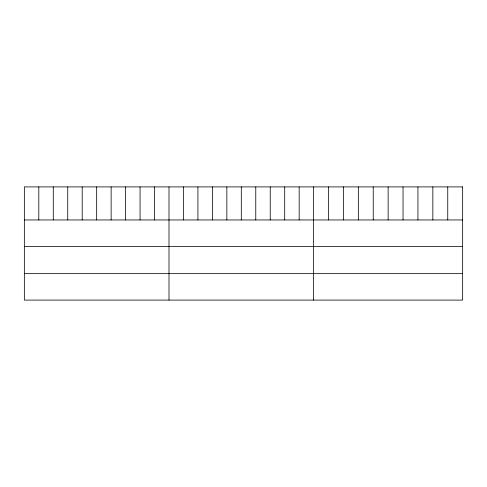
<?xml version="1.0" encoding="UTF-8"?>
<svg xmlns="http://www.w3.org/2000/svg" width="487" height="487" viewBox="0 0 487 487"><rect width="100%" height="100%" fill="white"/><g stroke="black" fill="none" stroke-linecap="round" stroke-linejoin="round"><path stroke-width="0.73" d="M24.35 219.954L462.65 219.954M24.35 246.398L462.65 246.398M24.35 273.645L462.65 273.645M447.748 186.905L447.748 219.954M432.846 186.905L432.846 219.954M417.943 186.905L417.943 219.954M403.041 186.905L403.041 219.954M388.139 186.905L388.139 219.954M373.237 186.905L373.237 219.954M358.335 186.905L358.335 219.954M343.432 186.905L343.432 219.954M328.53 186.905L328.53 219.954M313.628 186.905L313.628 300.095M299.164 186.905L299.164 219.954M284.7 186.905L284.7 219.954M270.236 186.905L270.236 219.954M255.772 186.905L255.772 219.954M241.308 186.905L241.308 219.954M226.845 186.905L226.845 219.954M212.381 186.905L212.381 219.954M197.917 186.905L197.917 219.954M183.453 186.905L183.453 219.954M168.989 186.905L168.989 300.095M154.525 186.905L154.525 219.954M140.061 186.905L140.061 219.954M125.597 186.905L125.597 219.954M111.133 186.905L111.133 219.954M96.67 186.905L96.67 219.954M82.206 186.905L82.206 219.954M67.742 186.905L67.742 219.954M53.278 186.905L53.278 219.954M38.814 186.905L38.814 219.954M462.65 186.905L24.35 186.905L24.35 300.095L462.65 300.095L462.65 186.905"/></g></svg>
